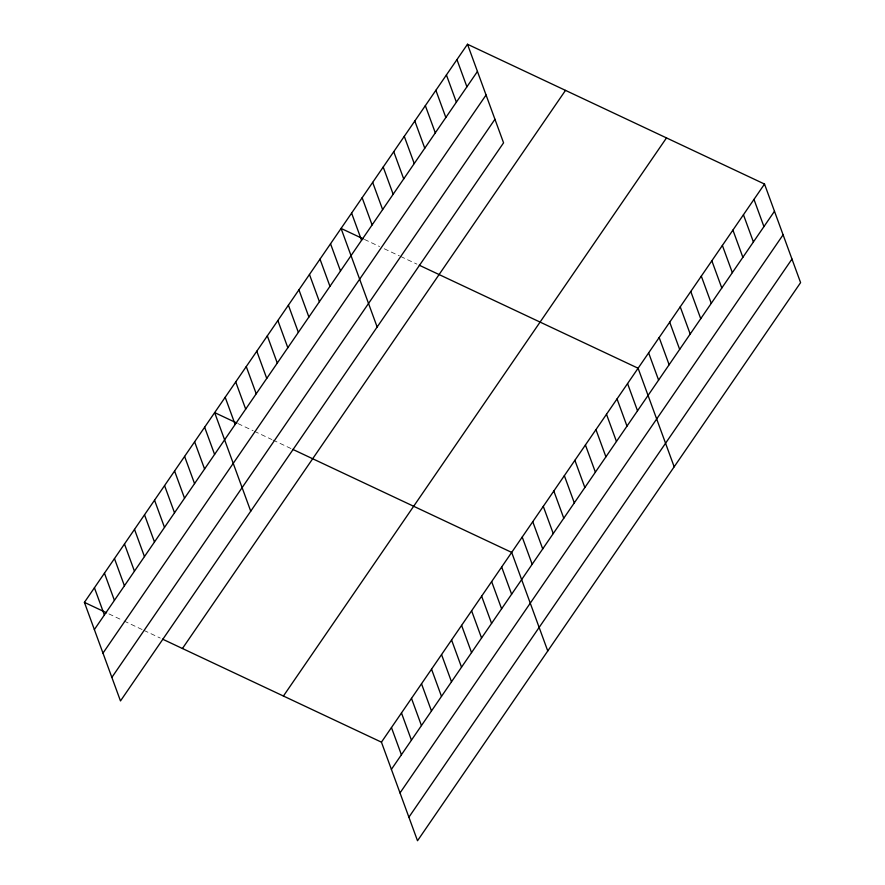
<?xml version="1.0" encoding="UTF-8"?>
<svg xmlns="http://www.w3.org/2000/svg" width="885" height="885" viewBox="0 0 885 885"><rect width="100%" height="100%" fill="white"/><g stroke="black" fill="none" stroke-linecap="round" stroke-linejoin="round"><path stroke-width="0.66" stroke-dasharray="4.42 3.32" d="M364.41 239.415L379.577 246.55M384.245 248.751L399.412 255.887M400.584 256.44L416.923 264.128M237.988 423.594L253.165 430.729M254.327 431.283L271.828 439.524M273 440.066L291.674 448.861M108.91 613.902L122.915 620.496M124.088 621.038L142.75 629.832M143.923 630.374L160.262 638.063"/><path stroke-width="1.33" d="M467.49 44.25L503.565 142.839L120.482 700.953L84.407 602.375L467.49 44.25L764.518 184.047L800.593 282.625L417.51 840.75L381.435 742.161L162.597 639.169M94.363 629.578L477.446 71.464M102.981 653.13L486.064 95.016M111.864 677.401L494.947 119.276M182.432 648.506L565.504 90.381M283.421 696.03L666.494 137.916M381.435 742.161L764.518 184.047M391.391 769.375L774.475 211.261M400.02 792.927L783.092 234.813M408.892 817.198L791.975 259.073M363.237 238.861L341.068 228.43L377.143 327.019M419.258 265.223L638.096 368.226L674.171 466.804M236.826 423.041L214.657 412.609L250.732 511.198M292.835 449.403L511.685 552.406L547.76 650.984M84.407 602.375L106.576 612.807M753.976 199.391L763.932 226.604M743.444 214.745L753.4 241.959M732.913 230.089L742.869 257.303M722.381 245.444L732.337 272.646M711.839 260.787L721.795 288.001M701.307 276.131L711.263 303.345M690.776 291.486L700.732 318.7M680.233 306.829L690.2 334.043M669.702 322.184L679.658 349.387M659.17 337.528L669.126 364.742M648.639 352.883L658.595 380.085M627.565 383.57L637.521 410.784M617.033 398.925L626.989 426.139M606.49 414.269L616.458 441.482M595.959 429.623L605.915 456.826M456.948 59.594L466.904 86.807M585.428 444.967L595.384 472.181M446.416 74.948L456.372 102.162M574.896 460.311L584.852 487.524M435.885 90.292L445.841 117.506M564.353 475.665L574.31 502.879M425.342 105.647L435.309 132.85M553.822 491.009L563.778 518.223M414.811 120.991L424.767 148.204M543.29 506.364L553.247 533.567M404.279 136.345L414.235 163.548M532.759 521.707L542.715 548.921M393.748 151.689L403.704 178.903M522.216 537.062L532.173 564.265M383.205 167.033L393.161 194.246M372.673 182.387L382.63 209.59M501.662 566.997L511.618 594.211M362.142 197.731L372.098 224.945M491.651 581.6L501.607 608.814M351.599 213.086L361.567 240.289M481.628 596.191L491.584 623.405M471.605 610.794L481.562 638.008M330.536 243.773L340.493 270.987M461.594 625.385L471.55 652.599M320.005 259.128L329.961 286.342M451.571 639.988L461.527 667.202M309.462 274.472L319.419 301.685M441.549 654.579L451.505 681.793M298.931 289.826L308.887 317.029M431.537 669.182L441.493 696.395M288.399 305.17L298.356 332.384M421.514 683.773L431.471 710.987M277.868 320.525L287.824 347.728M411.492 698.376L421.448 725.589M267.325 335.869L277.282 363.082M401.48 712.967L411.437 740.181M256.794 351.212L266.75 378.426M391.458 727.57L401.414 754.783M246.262 366.567L256.219 393.781M235.72 381.911L245.687 409.124M225.188 397.265L235.144 424.468M204.634 427.212L214.59 454.414M194.623 441.803L204.579 469.017M184.6 456.406L194.556 483.608M174.577 470.997L184.534 498.211M164.566 485.599L174.522 512.802M154.543 500.191L164.499 527.405M144.52 514.793L154.477 541.996M134.509 529.385L144.465 556.599M124.486 543.987L134.443 571.19M114.464 558.579L124.42 585.793M104.452 573.181L114.408 600.384M94.429 587.773L104.386 614.986"/></g></svg>
